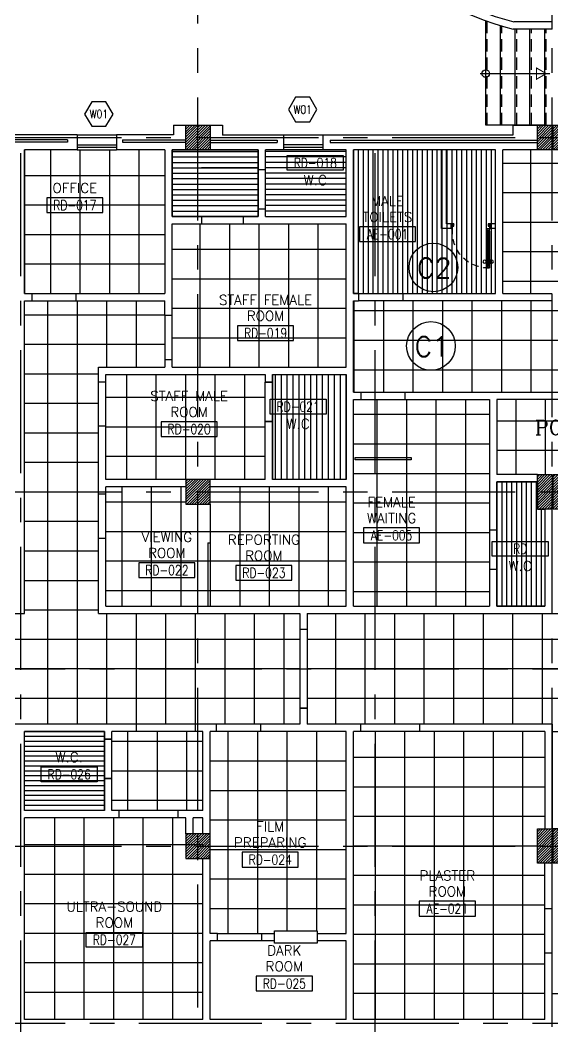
# Model space of a CAD drawing. Extents: x 417820 to 418166, y 43448 to 43632.
# Drawn here: x 417853.04 to 417863.87, y 43507.62 to 43528.08 of the extents above; entities that cross this region are included whole.
import ezdxf
from ezdxf.enums import TextEntityAlignment as Align

# ---------------------------------------------------------------- set-up
doc = ezdxf.new("R2010")
doc.units = 0
doc.header["$MEASUREMENT"] = 0
doc.header["$PDMODE"] = 3
doc.header["$PDSIZE"] = 0.1
doc.linetypes.add('CENTERX2', pattern=[4, 2.5, -0.5, 0.5, -0.5])
doc.linetypes.add('HIDDEN', pattern=[0.375, 0.25, -0.125])
doc.layers.get('0').update_dxf_attribs({"linetype": 'CONTINUOUS'})
doc.layers.get('DEFPOINTS').update_dxf_attribs({"linetype": 'CONTINUOUS'})
for name, color, linetype in [('AX-DIM', 4, 'CONTINUOUS'), ('AXES', 11, 'CENTERX2'), ('CEILING', 4, 'CONTINUOUS'), ('ceiling-marker', 6, 'CONTINUOUS'), ('COL', 2, 'CONTINUOUS'), ('CURB', 11, 'CONTINUOUS'), ('DOOR', 11, 'CONTINUOUS'), ('E-PANELBX', 3, 'CONTINUOUS'), ('EJ', 8, 'CONTINUOUS'), ('HAT', 8, 'CONTINUOUS'), ('INSUL', 7, 'CONTINUOUS'), ('PART', 9, 'CONTINUOUS'), ('RM-BOX', 11, 'CONTINUOUS'), ('RM-NAME', 11, 'CONTINUOUS'), ('RM-NO', 11, 'CONTINUOUS'), ('SHAFT', 7, 'CONTINUOUS'), ('Step', 7, 'CONTINUOUS'), ('STR', 5, 'CONTINUOUS'), ('TXT', 2, 'CONTINUOUS'), ('WALL', 2, 'CONTINUOUS'), ('WIN', 5, 'CONTINUOUS'), ('WIN-BOX', 3, 'CONTINUOUS'), ('WIN-NO', 5, 'CONTINUOUS')]:
    doc.layers.add(name, color=color, linetype=linetype)
doc.styles.add('ROMANC', font='romanc', dxfattribs={"height": 0.1})
doc.styles.add('ROMANS', font='ROMANS.shx', dxfattribs={"width": 0.6})
doc.dimstyles.new('STANDARD in', dxfattribs={"dimtxt": 0.2, "dimasz": 0.1, "dimexe": 0.07, "dimexo": 0.05, "dimgap": 0.1, "dimtad": 1, "dimdec": 0, "dimlfac": 1000, "dimzin": 0, "dimdsep": 46, "dimtxsty": 'ROMANS', "dimblk": 'ARCHTICK', "dimcen": 0.05, "dimdle": 0.05, "dimclrd": 4, "dimclre": 4, "dimclrt": 2, "dimadec": 0, "dimazin": 0, "dimtfac": 1, "dimtdec": 0, "dimtmove": 2, "dimatfit": 3, "dimldrblk": 'ARCHTICK', "dimfxl": 0, "dimtolj": 1, "dimtzin": 0, "dimarcsym": 0})

# ---------------------------------------------------------------- blocks, each defined once
blk = doc.blocks.new('_ARCHTICK')
at = {"color": 0, "linetype": 'ByBlock', "const_width": 0.15}
blk.add_lwpolyline([(-0.5, -0.5), (0.5, 0.5)], dxfattribs=at)
blk = doc.blocks.new('*D179')
at = {"layer": 'AX-DIM', "color": 4, "lineweight": -2}
for p, q in [((417831.207, 43525.809), (417831.207, 43538.007)), ((417906.523, 43536.567), (417906.523, 43538.007)), ((417831.157, 43537.937), (417906.573, 43537.937))]:
    blk.add_line(p, q, dxfattribs=at)
at = {"layer": 'DEFPOINTS', "color": 0}
for p in [(417906.523, 43537.937), (417906.523, 43536.517), (417831.207, 43525.759)]:
    blk.add_point(p, dxfattribs=at)
at = {"layer": 'AX-DIM', "color": 4, "lineweight": -2, "xscale": 0.1, "yscale": 0.1, "zscale": 0.1, "rotation": 180}
blk.add_blockref('_ARCHTICK', (417831.207, 43537.937), dxfattribs=at)
at = {"layer": 'AX-DIM', "color": 4, "lineweight": -2, "xscale": 0.1, "yscale": 0.1, "zscale": 0.1}
blk.add_blockref('_ARCHTICK', (417906.523, 43537.937), dxfattribs=at)
at = {"layer": 'AX-DIM', "color": 2, "insert": (417868.865, 43538.137), "char_height": 0.2, "attachment_point": 5, "style": 'ROMANS'}
blk.add_mtext('\\A1;75316', dxfattribs=at)
blk = doc.blocks.new('RM1')
at = {"layer": 'RM-BOX'}
blk.add_lwpolyline([(570, -200), (-570, -200), (-570, -500), (570, -500)], close=True, dxfattribs=at)
at = {"layer": 'RM-NAME', "style": 'ROMANS'}
for tag, p in [('ROOMNAME1', (0, 324)), ('ROOMNAME2', (0, 0))]:
    blk.add_attdef(tag, text='', height=200, dxfattribs=at).set_placement(p, align=Align.MIDDLE)
at = {"layer": 'RM-NO', "style": 'ROMANS', "width": 0.8}
blk.add_attdef('ROOMNO', text='', height=200, dxfattribs=at).set_placement((0, -350), align=Align.MIDDLE)
blk = doc.blocks.new('WW1')
at = {"layer": 'WIN-BOX'}
blk.add_lwpolyline([(144, -250), (289, 0), (144, 250), (-144, 250), (-289, 0), (-144, -250)], close=True, dxfattribs=at)
at = {"layer": 'WIN-NO', "style": 'ROMANS', "width": 0.8}
blk.add_attdef('W00', text='', height=170, dxfattribs=at).set_placement((0, 0), align=Align.MIDDLE)
blk = doc.blocks.new('*X100')
at = {"color": 0}
for p, q in [((49339, 55120), (49820, 55601)), ((49339, 55173), (49767, 55601)), ((49339, 55226), (49714, 55601)), ((49339, 55279), (49661, 55601)), ((49339, 55332), (49608, 55601)), ((49339, 55385), (49555, 55601)), ((49339, 55438), (49502, 55601)), ((49339, 55491), (49449, 55601)), ((49339, 55544), (49396, 55601)), ((49339, 55597), (49343, 55601)), ((49373, 55101), (49839, 55567)), ((49426, 55101), (49839, 55514)), ((49480, 55101), (49839, 55461)), ((49533, 55101), (49839, 55408)), ((49586, 55101), (49839, 55355)), ((49639, 55101), (49839, 55302)), ((49692, 55101), (49839, 55249)), ((49745, 55101), (49839, 55196)), ((49798, 55101), (49839, 55143))]:
    blk.add_line(p, q, dxfattribs=at)
blk = doc.blocks.new('*X93')
at = {"color": 0}
for p, q in [((49339, 62332), (49808, 62801)), ((49339, 62385), (49755, 62801)), ((49339, 62438), (49702, 62801)), ((49339, 62491), (49649, 62801)), ((49339, 62544), (49596, 62801)), ((49339, 62597), (49543, 62801)), ((49339, 62651), (49490, 62801)), ((49339, 62704), (49437, 62801)), ((49339, 62757), (49384, 62801)), ((49361, 62301), (49839, 62779)), ((49414, 62301), (49839, 62726)), ((49467, 62301), (49839, 62673)), ((49520, 62301), (49839, 62620)), ((49573, 62301), (49839, 62567)), ((49626, 62301), (49839, 62514)), ((49679, 62301), (49839, 62461)), ((49732, 62301), (49839, 62408)), ((49785, 62301), (49839, 62355))]:
    blk.add_line(p, q, dxfattribs=at)
blk = doc.blocks.new('*X92')
at = {"color": 0}
for p, q in [((49339, 69545), (49795, 70001)), ((49339, 69598), (49742, 70001)), ((49339, 69651), (49689, 70001)), ((49339, 69704), (49636, 70001)), ((49339, 69757), (49583, 70001)), ((49339, 69810), (49530, 70001)), ((49339, 69863), (49477, 70001)), ((49339, 69916), (49424, 70001)), ((49339, 69969), (49371, 70001)), ((49348, 69501), (49839, 69992)), ((49401, 69501), (49839, 69939)), ((49455, 69501), (49839, 69886)), ((49508, 69501), (49839, 69833)), ((49561, 69501), (49839, 69780)), ((49614, 69501), (49839, 69727)), ((49667, 69501), (49839, 69674)), ((49720, 69501), (49839, 69621)), ((49773, 69501), (49839, 69568)), ((49826, 69501), (49839, 69514))]:
    blk.add_line(p, q, dxfattribs=at)
blk = doc.blocks.new('COL50')
at = {"layer": 'COL'}
blk.add_lwpolyline([(-250, 250), (-250, -250), (250, -250), (250, 250)], close=True, dxfattribs=at)
blk = doc.blocks.new('C11')
at = {"layer": 'HAT'}
h = blk.add_hatch(dxfattribs=at)
h.set_pattern_fill('ANSI31', color=256, scale=300, style=0)
h.set_pattern_definition([(45, (-383765.23, -62181), (-26.5165043, 26.5165043), [])])
h.paths.add_polyline_path([(-20, 350), (-20, 700), (-320, 700), (-320, 350)])
h.paths.add_polyline_path([(-320, 0), (-20, 0), (-20, 350), (-320, 350)])
h = blk.add_hatch(dxfattribs=at)
h.set_pattern_fill('ANSI31', color=256, scale=300, style=0)
h.set_pattern_definition([(45, (-383445.23, -62181), (-26.5165043, 26.5165043), [])])
h.paths.add_polyline_path([(300, 350), (300, 700), (0, 700), (0, 350)])
h.paths.add_polyline_path([(0, 0), (300, 0), (300, 350), (0, 350)])
at = {"layer": 'COL'}
for points in [[(-20, 700), (-20, 0), (-320, 0), (-320, 700)], [(300, 700), (300, 0), (0, 0), (0, 700)]]:
    blk.add_lwpolyline(points, close=True, dxfattribs=at)
blk = doc.blocks.new('C-300')
at = {"layer": 'HAT', "linetype": 'ByBlock', "ltscale": 0.3}
h = blk.add_hatch(dxfattribs=at)
h.set_pattern_fill('ANSI31', color=8, scale=300, style=0)
h.set_pattern_definition([(45, (-258496.182, -82361.005), (-26.5165043, 26.5165043), [])])
h.paths.add_polyline_path([(300, 500), (0, 500), (0, 250), (300, 250)])
h.paths.add_polyline_path([(300, 250), (0, 250), (0, 0), (300, 0)])
at = {"layer": 'COL'}
blk.add_lwpolyline([(0, 500), (300, 500), (300, 0), (0, 0)], close=True, dxfattribs=at)
blk = doc.blocks.new('C-300A')
at = {"layer": 'SHAFT', "color": 6, "linetype": 'ByBlock', "ltscale": 0.3}
for p in [(-300, 0), (20, 0)]:
    blk.add_blockref('C-300', p, dxfattribs=at)

msp = doc.modelspace()

# ---------------------------------------------------------------- linework, layer by layer
at = {"layer": 'AXES'}
for p, q in [((417856.6566, 43460.01), (417856.6566, 43538.4875)), ((417863.8566, 43460.01), (417863.8566, 43538.1468)), ((417820.6052, 43525.6943), (417889.6966, 43525.6943)), ((417853.0566, 43466.8743), (417853.0566, 43525.6943)), ((417860.2566, 43466.8743), (417860.2566, 43525.6943)), ((417820.6052, 43518.4943), (417889.6966, 43518.4943)), ((417831.4566, 43514.8943), (417889.6966, 43514.8943)), ((417820.6052, 43511.2943), (417889.6966, 43511.2943)), ((417831.4566, 43507.6943), (417889.6966, 43507.6943))]:
    msp.add_line(p, q, dxfattribs=at)
at = {"layer": 'CEILING'}
for p, q in [((417853.6566, 43525.4483), (417853.6566, 43522.5253)), ((417854.2566, 43525.4483), (417854.2566, 43522.5253)), ((417854.8566, 43525.4483), (417854.8566, 43522.5253)), ((417855.4566, 43525.4483), (417855.4566, 43522.5253)), ((417856.1316, 43525.4103), (417857.8816, 43525.4103)), ((417856.1316, 43525.3003), (417857.8816, 43525.3003)), ((417859.6716, 43525.4103), (417858.0316, 43525.4103)), ((417859.6716, 43525.3003), (417858.0316, 43525.3003)), ((417859.9216, 43522.5244), (417859.9216, 43525.4443)), ((417860.0216, 43522.5244), (417860.0216, 43525.4443)), ((417860.1216, 43522.5244), (417860.1216, 43525.4443)), ((417860.2216, 43522.5244), (417860.2216, 43525.4443)), ((417860.3216, 43522.5244), (417860.3216, 43525.4443)), ((417860.4216, 43522.5244), (417860.4216, 43525.4443)), ((417860.5216, 43522.5244), (417860.5216, 43525.4443)), ((417860.6216, 43522.5244), (417860.6216, 43525.4443)), ((417860.7216, 43522.5244), (417860.7216, 43525.4443)), ((417860.8216, 43522.5244), (417860.8216, 43525.4443)), ((417860.9216, 43522.5244), (417860.9216, 43525.4443)), ((417861.0216, 43522.5244), (417861.0216, 43525.4443)), ((417861.1216, 43522.5244), (417861.1216, 43525.4443)), ((417861.2216, 43522.5244), (417861.2216, 43525.4443)), ((417861.3216, 43522.5244), (417861.3216, 43525.4443)), ((417861.4216, 43522.5244), (417861.4216, 43525.4443)), ((417861.5216, 43522.5244), (417861.5216, 43525.4443)), ((417861.6216, 43522.5244), (417861.6216, 43525.4443)), ((417861.7216, 43522.5244), (417861.7216, 43525.4443)), ((417861.8216, 43522.5244), (417861.8216, 43525.4443)), ((417861.9216, 43522.5244), (417861.9216, 43525.4443)), ((417862.0216, 43522.5244), (417862.0216, 43525.4443)), ((417862.1216, 43522.5244), (417862.1216, 43525.4443)), ((417862.2216, 43522.5244), (417862.2216, 43525.4443)), ((417862.3216, 43522.5244), (417862.3216, 43525.4443)), ((417862.4216, 43522.5244), (417862.4216, 43525.4443)), ((417862.5216, 43522.5244), (417862.5216, 43525.4443)), ((417862.6216, 43522.5244), (417862.6216, 43525.4443)), ((417863.4266, 43522.5244), (417863.4266, 43525.4443)), ((417856.1316, 43525.1903), (417857.8816, 43525.1903)), ((417859.6716, 43525.1903), (417858.0316, 43525.1903)), ((417866.5016, 43525.1693), (417862.8566, 43525.1693)), ((417853.1316, 43524.9253), (417855.9816, 43524.9253)), ((417856.1316, 43525.0803), (417857.8816, 43525.0803)), ((417856.1316, 43524.9703), (417857.8816, 43524.9703)), ((417859.6716, 43525.0803), (417858.0316, 43525.0803)), ((417859.6716, 43524.9703), (417858.0316, 43524.9703)), ((417856.1316, 43524.8603), (417857.8816, 43524.8603)), ((417856.1316, 43524.7503), (417857.8816, 43524.7503)), ((417859.6716, 43524.8603), (417858.0316, 43524.8603)), ((417859.6716, 43524.7503), (417858.0316, 43524.7503)), ((417856.1316, 43524.6403), (417857.8816, 43524.6403)), ((417856.1316, 43524.5303), (417857.8816, 43524.5303)), ((417859.6716, 43524.6403), (417858.0316, 43524.6403)), ((417859.6716, 43524.5303), (417858.0316, 43524.5303)), ((417866.5016, 43524.5693), (417862.8566, 43524.5693)), ((417853.1316, 43524.3253), (417855.9816, 43524.3253)), ((417856.1316, 43524.4203), (417857.8816, 43524.4203)), ((417856.1316, 43524.3103), (417857.8816, 43524.3103)), ((417859.6716, 43524.4203), (417858.0316, 43524.4203)), ((417859.6716, 43524.3103), (417858.0316, 43524.3103)), ((417856.1316, 43524.2003), (417857.8816, 43524.2003)), ((417856.7316, 43524.0903), (417857.5816, 43524.0903)), ((417859.6716, 43524.2003), (417858.0316, 43524.2003)), ((417856.7016, 43521.0253), (417856.7016, 43523.9403)), ((417856.7316, 43523.9403), (417857.5816, 43523.9403)), ((417857.3016, 43521.0253), (417857.3016, 43523.9403)), ((417857.9016, 43521.0253), (417857.9016, 43523.9403)), ((417858.5016, 43521.0253), (417858.5016, 43523.9403)), ((417859.1016, 43521.0253), (417859.1016, 43523.9403)), ((417866.5016, 43523.9693), (417862.8566, 43523.9693)), ((417853.1316, 43523.7253), (417855.9816, 43523.7253)), ((417856.1316, 43523.4253), (417859.6716, 43523.4253)), ((417866.5016, 43523.3693), (417862.8566, 43523.3693)), ((417853.1316, 43523.1253), (417855.9816, 43523.1253)), ((417856.1316, 43522.8253), (417859.6716, 43522.8253)), ((417873.4966, 43522.7693), (417862.8566, 43522.7693)), ((417853.6066, 43513.7693), (417853.6066, 43522.3753)), ((417854.2066, 43513.7693), (417854.2066, 43522.3753)), ((417854.8066, 43521.0253), (417854.8066, 43522.3753)), ((417855.4066, 43521.0253), (417855.4066, 43522.3753)), ((417859.8266, 43522.3743), (417859.8266, 43520.5193)), ((417860.4266, 43522.3743), (417860.4266, 43520.5193)), ((417861.0266, 43522.3743), (417861.0266, 43520.5193)), ((417861.6266, 43522.3743), (417861.6266, 43520.5193)), ((417862.2266, 43522.3743), (417862.2266, 43520.5193)), ((417862.8266, 43522.3744), (417862.8266, 43520.5193)), ((417863.4266, 43522.3744), (417863.4266, 43520.5193)), ((417853.1316, 43522.0943), (417855.9816, 43522.0943)), ((417856.1316, 43522.2253), (417859.6716, 43522.2253)), ((417873.4966, 43522.1693), (417859.8216, 43522.1693)), ((417856.1316, 43521.6253), (417859.6716, 43521.6253)), ((417853.1316, 43521.4943), (417855.9816, 43521.4943)), ((417874.694, 43521.5693), (417859.8216, 43521.5693)), ((417853.1316, 43520.8943), (417854.6316, 43520.8943)), ((417855.2016, 43520.8753), (417855.2016, 43518.7443)), ((417855.8016, 43520.8753), (417855.8016, 43518.7443)), ((417856.4016, 43520.8753), (417856.4016, 43518.7443)), ((417857.0016, 43520.8753), (417857.0016, 43518.7443)), ((417857.6016, 43520.8753), (417857.6016, 43518.7443)), ((417858.2316, 43518.7443), (417858.2316, 43520.8753)), ((417858.3516, 43518.7443), (417858.3516, 43520.8753)), ((417858.4716, 43518.7443), (417858.4716, 43520.8753)), ((417858.5916, 43518.7443), (417858.5916, 43520.8753)), ((417858.7116, 43518.7443), (417858.7116, 43520.8753)), ((417858.8316, 43518.7443), (417858.8316, 43520.8753)), ((417858.9516, 43518.7443), (417858.9516, 43520.8753)), ((417859.0716, 43518.7443), (417859.0716, 43520.8753)), ((417859.1916, 43518.7443), (417859.1916, 43520.8753)), ((417859.3116, 43518.7443), (417859.3116, 43520.8753)), ((417859.4316, 43518.7443), (417859.4316, 43520.8753)), ((417859.5516, 43518.7443), (417859.5516, 43520.8753)), ((417874.6955, 43520.9693), (417859.8216, 43520.9693)), ((417858.0216, 43520.4098), (417854.7816, 43520.4098)), ((417853.1316, 43520.2943), (417854.6316, 43520.2943)), ((417860.3016, 43516.1693), (417860.3016, 43520.3693)), ((417860.9016, 43516.1693), (417860.9016, 43520.3693)), ((417861.5016, 43516.1693), (417861.5016, 43520.3693)), ((417862.1016, 43516.1693), (417862.1016, 43520.3693)), ((417863.1166, 43520.3693), (417863.1166, 43518.8443)), ((417863.7166, 43520.3693), (417863.7166, 43518.8443)), ((417859.8216, 43520.0693), (417862.5816, 43520.0693)), ((417858.0216, 43519.8098), (417854.7816, 43519.8098)), ((417866.5016, 43519.9318), (417862.7316, 43519.9318)), ((417853.1316, 43519.6943), (417854.6316, 43519.6943)), ((417859.8216, 43519.4693), (417862.5816, 43519.4693)), ((417858.0216, 43519.2098), (417854.7816, 43519.2098)), ((417866.5016, 43519.3318), (417862.7316, 43519.3318)), ((417853.1316, 43519.0943), (417854.6316, 43519.0943)), ((417859.8216, 43518.8693), (417862.5816, 43518.8693)), ((417855.1066, 43518.5943), (417855.1066, 43516.1693)), ((417855.7066, 43518.5943), (417855.7066, 43516.1693)), ((417856.3066, 43518.5943), (417856.3066, 43516.1693)), ((417857.5066, 43518.5943), (417857.5066, 43516.1693)), ((417858.1066, 43518.5943), (417858.1066, 43516.1693)), ((417858.7066, 43518.5943), (417858.7066, 43516.1693)), ((417859.3066, 43518.5943), (417859.3066, 43516.1693)), ((417862.8316, 43518.6943), (417862.8316, 43516.1693)), ((417862.9316, 43518.6943), (417862.9316, 43516.1693)), ((417863.0316, 43518.6943), (417863.0316, 43516.1693)), ((417863.1316, 43518.6943), (417863.1316, 43516.1693)), ((417863.2316, 43518.6943), (417863.2316, 43516.1693)), ((417863.3316, 43518.6943), (417863.3316, 43516.1693)), ((417863.4316, 43518.6943), (417863.4316, 43516.1693)), ((417863.5316, 43518.6943), (417863.5316, 43516.1693)), ((417853.1316, 43518.4943), (417854.6316, 43518.4943)), ((417856.4066, 43518.2818), (417854.7816, 43518.2818)), ((417859.6716, 43518.2818), (417856.9066, 43518.2818)), ((417856.9066, 43518.2443), (417856.9066, 43516.1693)), ((417859.8216, 43518.2693), (417862.5816, 43518.2693)), ((417863.6316, 43518.1443), (417863.6316, 43516.1693)), ((417853.1316, 43517.8943), (417854.6316, 43517.8943)), ((417859.6716, 43517.6818), (417854.7816, 43517.6818)), ((417859.8216, 43517.6693), (417862.5816, 43517.6693)), ((417853.1316, 43517.2943), (417854.6316, 43517.2943)), ((417859.6716, 43517.0818), (417854.7816, 43517.0818)), ((417859.8216, 43517.0693), (417862.5816, 43517.0693)), ((417853.1316, 43516.6943), (417854.6316, 43516.6943)), ((417859.6716, 43516.4818), (417854.7816, 43516.4818)), ((417859.8216, 43516.4693), (417862.5816, 43516.4693)), ((417853.1316, 43516.0943), (417854.6316, 43516.0943)), ((417854.8066, 43513.7693), (417854.8066, 43516.0193)), ((417855.4066, 43513.7693), (417855.4066, 43516.0193)), ((417856.0066, 43513.7693), (417856.0066, 43516.0193)), ((417856.6066, 43513.7693), (417856.6066, 43516.0193)), ((417857.2066, 43513.7693), (417857.2066, 43516.0193)), ((417857.8066, 43513.7693), (417857.8066, 43516.0193)), ((417858.4066, 43513.7693), (417858.4066, 43516.0193)), ((417859.4516, 43516.0193), (417859.4516, 43513.7693)), ((417860.0516, 43516.0193), (417860.0516, 43513.7693)), ((417860.6516, 43516.0193), (417860.6516, 43513.7693)), ((417861.2516, 43516.0193), (417861.2516, 43513.7693)), ((417861.8516, 43516.0193), (417861.8516, 43513.7693)), ((417862.4516, 43516.0193), (417862.4516, 43513.7693)), ((417863.0516, 43516.0193), (417863.0516, 43513.7693)), ((417863.6516, 43516.0193), (417863.6516, 43513.7693)), ((417858.7285, 43515.4943), (417831.7066, 43515.4943)), ((417880.7966, 43515.4943), (417858.8785, 43515.4943)), ((417858.7285, 43514.8943), (417831.7066, 43514.8943)), ((417880.7966, 43514.8943), (417858.8785, 43514.8943)), ((417858.7285, 43514.2943), (417831.7066, 43514.2943)), ((417880.7966, 43514.2943), (417858.8785, 43514.2943)), ((417854.7566, 43513.5193), (417853.1316, 43513.5193)), ((417855.2316, 43512.0193), (417855.2316, 43513.6193)), ((417855.8316, 43512.0193), (417855.8316, 43513.6193)), ((417856.4316, 43512.0193), (417856.4316, 43513.6193)), ((417857.2716, 43509.5193), (417857.2716, 43513.6193)), ((417857.8716, 43509.5193), (417857.8716, 43513.6193)), ((417858.4716, 43509.5693), (417858.4716, 43513.6193)), ((417859.0716, 43509.5693), (417859.0716, 43513.6193)), ((417860.2641, 43507.7693), (417860.2641, 43513.6193)), ((417860.8641, 43507.7693), (417860.8641, 43513.6193)), ((417861.4641, 43507.7693), (417861.4641, 43513.6193)), ((417862.0641, 43507.7693), (417862.0641, 43513.6193)), ((417862.6641, 43507.7693), (417862.6641, 43513.6193)), ((417863.2641, 43507.7693), (417863.2641, 43513.6193)), ((417863.8666, 43511.0943), (417863.8666, 43513.6193)), ((417854.7566, 43513.4193), (417853.1316, 43513.4193)), ((417854.7566, 43513.3193), (417853.1316, 43513.3193)), ((417856.7566, 43513.4193), (417854.9066, 43513.4193)), ((417854.7566, 43513.2193), (417853.1316, 43513.2193)), ((417854.7566, 43513.1193), (417853.1316, 43513.1193)), ((417854.7566, 43513.0193), (417853.1316, 43513.0193)), ((417859.6716, 43513.0193), (417856.9066, 43513.0193)), ((417863.7066, 43513.0943), (417859.8216, 43513.0943)), ((417854.7566, 43512.9193), (417853.1316, 43512.9193)), ((417854.7566, 43512.8193), (417853.1316, 43512.8193)), ((417856.7566, 43512.8193), (417854.9066, 43512.8193)), ((417854.7566, 43512.7193), (417853.1316, 43512.7193)), ((417854.7566, 43512.6193), (417853.1316, 43512.6193)), ((417854.7566, 43512.5193), (417853.1316, 43512.5193)), ((417854.7566, 43512.4193), (417853.1316, 43512.4193)), ((417859.6716, 43512.4193), (417856.9066, 43512.4193)), ((417863.7066, 43512.4943), (417859.8216, 43512.4943)), ((417854.7566, 43512.3193), (417853.1316, 43512.3193)), ((417854.7566, 43512.2193), (417853.1316, 43512.2193)), ((417856.7566, 43512.2193), (417854.9066, 43512.2193)), ((417854.7566, 43512.1193), (417853.1316, 43512.1193)), ((417853.7441, 43507.7693), (417853.7441, 43511.8693)), ((417854.3441, 43507.7693), (417854.3441, 43511.8693)), ((417854.9441, 43507.7693), (417854.9441, 43511.8693)), ((417855.5441, 43507.7693), (417855.5441, 43511.8693)), ((417856.1441, 43507.7693), (417856.1441, 43511.8693)), ((417859.6716, 43511.8193), (417856.9066, 43511.8193)), ((417863.7066, 43511.8943), (417859.8216, 43511.8943)), ((417856.7566, 43511.3193), (417853.1316, 43511.3193)), ((417859.6716, 43511.2193), (417856.9066, 43511.2193)), ((417863.7066, 43511.2943), (417859.8216, 43511.2943)), ((417856.7566, 43510.7193), (417853.1316, 43510.7193)), ((417859.6716, 43510.6193), (417856.9066, 43510.6193)), ((417863.7066, 43510.6943), (417859.8216, 43510.6943)), ((417856.7566, 43510.1193), (417853.1316, 43510.1193)), ((417859.6716, 43510.0193), (417856.9066, 43510.0193)), ((417863.7066, 43510.0943), (417859.8216, 43510.0943)), ((417856.7566, 43509.5193), (417853.1316, 43509.5193)), ((417863.7066, 43509.4943), (417859.8216, 43509.4943)), ((417856.7566, 43508.9193), (417853.1316, 43508.9193)), ((417863.7066, 43508.8943), (417859.8216, 43508.8943)), ((417856.7566, 43508.3193), (417853.1316, 43508.3193)), ((417863.7066, 43508.2943), (417859.8216, 43508.2943)), ((417863.8566, 43508.2943), (417873.1016, 43508.2943)), ((417863.8566, 43507.6943), (417873.1266, 43507.6943))]:
    msp.add_line(p, q, dxfattribs=at)
for points in [[(417856.1316, 43525.4443), (417857.8816, 43525.4443), (417857.8816, 43524.0903), (417856.1316, 43524.0903)], [(417859.8216, 43522.5244), (417862.7066, 43522.5244), (417862.7066, 43525.4443), (417859.8216, 43525.4443)], [(417858.1716, 43520.8753), (417859.6716, 43520.8753), (417859.6716, 43518.7443), (417858.1716, 43518.7443)], [(417862.7316, 43518.6943), (417863.5566, 43518.6943), (417863.5566, 43518.1443), (417863.7066, 43518.1443), (417863.7066, 43516.1693), (417862.7316, 43516.1693)], [(417853.1316, 43513.6193), (417854.7566, 43513.6193), (417854.7566, 43512.0193), (417853.1316, 43512.0193)], [(417866.1666, 43513.6193), (417866.1666, 43511.0943), (417864.1766, 43511.0943), (417864.1766, 43511.6443), (417863.8566, 43511.6443), (417863.8566, 43513.6193)]]:
    msp.add_lwpolyline(points, close=True, dxfattribs=at)
at = {"layer": 'ceiling-marker', "color": 2}
for centre in [(417861.4421, 43523.0541), (417861.3937, 43521.4586)]:
    msp.add_circle(centre, 0.4949, dxfattribs=at)
at = {"layer": 'COL'}
msp.add_lwpolyline([(417856.4066, 43525.4443), (417856.4066, 43525.9443), (417856.9066, 43525.9443), (417856.9066, 43525.4443)], close=True, dxfattribs=at)
at = {"layer": 'CURB'}
for radius, end in [(6, 255.16489), (6.15, 255.3479)]:
    msp.add_arc((417864.6174, 43533.8443), radius, 225, end, dxfattribs=at)
at = {"layer": 'DOOR', "color": 9, "linetype": 'ByBlock'}
for p, q in [((417861.8566, 43523.9443), (417861.8066, 43523.8806)), ((417861.8566, 43523.9443), (417861.8066, 43523.9042)), ((417862.5566, 43523.9443), (417862.6066, 43523.9042)), ((417862.5566, 43523.9443), (417862.6066, 43523.8806)), ((417862.5566, 43523.9443), (417862.57, 43523.8943))]:
    msp.add_line(p, q, dxfattribs=at)
at = {"layer": 'DOOR', "color": 0, "linetype": 'ByBlock'}
for p, q in [((417861.8566, 43523.9443), (417861.8066, 43523.9443)), ((417862.5316, 43523.8443), (417862.5816, 43523.8443)), ((417862.5316, 43523.8443), (417862.5316, 43523.7943)), ((417862.5316, 43523.7943), (417862.5486, 43523.7943)), ((417862.5486, 43523.8143), (417862.5646, 43523.8143)), ((417862.5486, 43523.7943), (417862.5486, 43523.8143)), ((417862.5646, 43523.8143), (417862.5646, 43523.7943)), ((417862.5646, 43523.7943), (417862.5816, 43523.7943)), ((417862.5816, 43523.7943), (417862.5816, 43523.8443)), ((417862.5154, 43523.1393), (417862.5154, 43523.2041)), ((417862.5244, 43523.2041), (417862.5154, 43523.2041)), ((417862.5244, 43523.1393), (417862.5154, 43523.1393)), ((417862.5244, 43523.2167), (417862.5244, 43523.1267)), ((417862.5316, 43523.2167), (417862.5244, 43523.2167)), ((417862.5244, 43523.1393), (417862.5244, 43523.2041)), ((417862.5316, 43523.1267), (417862.5244, 43523.1267)), ((417862.5316, 43523.0943), (417862.5316, 43523.0443)), ((417862.5486, 43523.0943), (417862.5316, 43523.0943)), ((417862.5486, 43523.0943), (417862.5486, 43523.0743)), ((417862.5646, 43523.0743), (417862.5486, 43523.0743)), ((417862.5646, 43523.0943), (417862.5646, 43523.0743)), ((417862.5816, 43523.0943), (417862.5646, 43523.0943)), ((417862.5816, 43523.2167), (417862.5888, 43523.2167)), ((417862.5816, 43523.1267), (417862.5888, 43523.1267)), ((417862.5816, 43523.0943), (417862.5816, 43523.0443)), ((417862.5888, 43523.2167), (417862.5888, 43523.1267)), ((417862.5888, 43523.1393), (417862.5888, 43523.2041)), ((417862.5888, 43523.2041), (417862.5978, 43523.2041)), ((417862.5888, 43523.1393), (417862.5978, 43523.1393)), ((417862.5978, 43523.1393), (417862.5978, 43523.2041)), ((417862.5316, 43523.0443), (417862.5816, 43523.0443)), ((417862.5816, 43523.0443), (417862.5316, 43523.0443))]:
    msp.add_line(p, q, dxfattribs=at)
at = {"layer": 'DOOR', "linetype": 'ByBlock'}
for p, q in [((417862.5316, 43523.0943), (417862.5316, 43523.7943)), ((417862.5486, 43523.7943), (417862.5486, 43523.0943)), ((417862.5646, 43523.7943), (417862.5646, 43523.0943)), ((417862.5816, 43523.7943), (417862.5816, 43523.0943))]:
    msp.add_line(p, q, dxfattribs=at)
at = {"layer": 'DOOR', "color": 0, "linetype": 'ByBlock'}
msp.add_lwpolyline([(417861.8066, 43523.8443), (417861.8066, 43523.9443), (417861.8066, 43523.8443), (417861.8316, 43523.8443), (417861.8316, 43523.8943), (417861.8566, 43523.8943), (417861.8566, 43523.9443), (417861.8433, 43523.8943)], dxfattribs=at)
msp.add_lwpolyline([(417862.6066, 43523.8443), (417862.6066, 43523.9443), (417862.5566, 43523.9443), (417862.5566, 43523.8943), (417862.5816, 43523.8943), (417862.5816, 43523.8443)], close=True, dxfattribs=at)
at = {"layer": 'DOOR', "color": 9, "linetype": 'ByBlock', "extrusion": (0, 0, -1)}
for centre, major_axis, ratio, start_param, end_param in [((417861.8566, 43523.9443), (0.0385, -0.0385), 1, 1.1904434, 1.9511492), ((417861.7953, 43523.9637), (-0.0694, -0.0426), 0.9135416, 4.3439188, 5.0808592), ((417861.8566, 43523.9943), (0.0668, -0.0668), 1, 0.7853982, 1.3435861), ((417861.8566, 43523.9943), (0.095, -0.095), 1, 0.972497, 1.1665807), ((417861.8566, 43523.9443), (-0.0243, -0.0243), 1, -0.7853982, 0.7853982), ((417861.8566, 43523.9443), (0.0102, -0.0102), 1, 0.7853982, 2.3561945), ((417862.5566, 43523.9443), (0.0102, -0.0102), 1, 5.4977871, 7.0685835), ((417862.5566, 43523.9443), (0.0243, -0.0243), 1, 5.4977871, 7.0685835), ((417862.6179, 43523.9637), (0.0694, -0.0426), 0.9135416, 1.2023261, 1.9392665), ((417862.5566, 43523.9943), (-0.0668, -0.0668), 1, -1.3435861, -0.7853982), ((417862.5566, 43523.9443), (0.0385, -0.0385), 1, 5.9028324, 6.6635382), ((417862.5566, 43523.9943), (0.0809, -0.0809), 1, 0.3330759, 0.5650927), ((417862.5566, 43523.9943), (0.095, -0.095), 1, 0.4042156, 0.5982993), ((417861.8566, 43523.9943), (-0.1092, -0.1092), 1, -0.5460397, -0.4556232), ((417862.5566, 43523.9943), (-0.1092, -0.1092), 1, -1.1151731, -1.0247566)]:
    msp.add_ellipse(centre, major_axis=major_axis, ratio=ratio, start_param=start_param, end_param=end_param, dxfattribs=at)
at = {"layer": 'DOOR', "linetype": 'HIDDEN', "ltscale": 0.5, "extrusion": (0, 0, -1)}
msp.add_ellipse((417862.5566, 43523.7724), major_axis=(0.5152, -0.5152), ratio=1, start_param=0.7510769, end_param=2.4550095, dxfattribs=at)
at = {"layer": 'DOOR', "color": 0, "linetype": 'ByBlock', "extrusion": (0, 0, -1)}
for centre in [(417862.4831, 43523.1717), (417862.6301, 43523.1717)]:
    msp.add_ellipse(centre, major_axis=(0.0229, -0.0229), ratio=1, start_param=2.3561945, end_param=8.6393798, dxfattribs=at)
at = {"layer": 'E-PANELBX'}
for p, q in [((417856.7316, 43525.4443), (417857.8816, 43525.4443)), ((417857.8816, 43525.4443), (417857.8816, 43525.0765)), ((417857.8816, 43525.0765), (417856.7316, 43525.0765))]:
    msp.add_line(p, q, dxfattribs=at)
at = {"layer": 'INSUL'}
for p, q in [((417854.0065, 43525.6483), (417849.7066, 43525.6483)), ((417854.0065, 43525.5983), (417849.7066, 43525.5983)), ((417854.0065, 43525.6483), (417854.0065, 43525.5983)), ((417855.1205, 43525.6483), (417855.1205, 43525.5983)), ((417855.1205, 43525.6483), (417856.4066, 43525.6483)), ((417855.1205, 43525.5983), (417856.4066, 43525.5983)), ((417856.9066, 43525.6443), (417858.2662, 43525.6443)), ((417856.9066, 43525.5943), (417858.2662, 43525.5943)), ((417858.2662, 43525.6443), (417858.2662, 43525.5943)), ((417859.3429, 43525.6443), (417863.5566, 43525.6443)), ((417859.3429, 43525.6443), (417859.3429, 43525.5943)), ((417859.3429, 43525.5943), (417863.5566, 43525.5943))]:
    msp.add_line(p, q, dxfattribs=at)
at = {"layer": 'PART'}
for p, q in [((417859.8542, 43519.1443), (417859.8542, 43519.1943)), ((417856.8566, 43517.4561), (417856.8566, 43516.1693)), ((417856.8566, 43517.4561), (417856.9066, 43517.4561)), ((417856.9066, 43517.4561), (417856.9066, 43516.1693))]:
    msp.add_line(p, q, dxfattribs=at)
msp.add_lwpolyline([(417860.9918, 43519.1443), (417859.8542, 43519.1443), (417859.8542, 43519.1943), (417860.9918, 43519.1943)], close=True, dxfattribs=at)
at = {"layer": 'Step'}
for p, q in [((417862.5066, 43525.9443), (417862.5066, 43528.0679)), ((417862.8066, 43525.9443), (417862.8066, 43527.967)), ((417863.8566, 43528.0443), (417863.0812, 43528.0443)), ((417863.8566, 43527.8943), (417863.8566, 43528.0443)), ((417863.8566, 43527.8943), (417863.0618, 43527.8943)), ((417863.1066, 43525.9443), (417863.1066, 43527.8943)), ((417863.4066, 43525.9443), (417863.4066, 43527.8943)), ((417863.7066, 43525.9443), (417863.7066, 43527.8943)), ((417863.7066, 43525.9443), (417862.5066, 43525.9443))]:
    msp.add_line(p, q, dxfattribs=at)
at = {"layer": 'Step', "linetype": 'HIDDEN'}
for p, q in [((417862.5366, 43525.9443), (417862.5366, 43528.057)), ((417862.8366, 43525.9443), (417862.8366, 43527.9578)), ((417863.1366, 43525.9443), (417863.1366, 43527.8943)), ((417863.4366, 43525.9443), (417863.4366, 43527.8943)), ((417863.7366, 43525.9443), (417863.7366, 43527.8943))]:
    msp.add_line(p, q, dxfattribs=at)
at = {"layer": 'STR'}
msp.add_line((417862.3902, 43526.9943), (417863.8066, 43526.9943), dxfattribs=at)
at = {"layer": 'STR', "const_width": 0.0215}
msp.add_lwpolyline([(417863.5368, 43527.1098), (417863.5368, 43526.8789), (417863.7368, 43526.9943)], close=True, dxfattribs=at)
msp.add_lwpolyline([(417863.5368, 43527.1098), (417863.5368, 43526.8789), (417863.7368, 43526.9943)], close=True, dxfattribs=at)
msp.add_lwpolyline([(417863.5368, 43527.1098), (417863.5368, 43526.8789), (417863.7368, 43526.9943)], close=True, dxfattribs=at)
msp.add_lwpolyline([(417863.5368, 43527.1098), (417863.5368, 43526.8789), (417863.7368, 43526.9943)], close=True, dxfattribs=at)
at = {"layer": 'STR'}
msp.add_circle((417862.5066, 43526.9943), 0.075, dxfattribs=at)
msp.add_circle((417862.5066, 43526.9943), 0.075, dxfattribs=at)
at = {"layer": 'WALL'}
for p, q in [((417856.1566, 43525.9443), (417856.1566, 43525.7483)), ((417856.1566, 43525.9443), (417857.1566, 43525.9443)), ((417857.1566, 43525.9443), (417857.1566, 43525.7443)), ((417863.0566, 43525.9443), (417863.0566, 43525.7443)), ((417863.0566, 43525.9443), (417863.8766, 43525.9443)), ((417854.1984, 43525.7483), (417849.9566, 43525.7483)), ((417854.1984, 43525.7483), (417854.1984, 43525.4483)), ((417856.1566, 43525.7483), (417854.9984, 43525.7483)), ((417854.9984, 43525.7483), (417854.9984, 43525.4483)), ((417858.3983, 43525.7443), (417857.1566, 43525.7443)), ((417858.3983, 43525.7443), (417858.3983, 43525.4443)), ((417863.0566, 43525.7443), (417859.1983, 43525.7443)), ((417859.1983, 43525.7443), (417859.1983, 43525.4443)), ((417854.1984, 43525.4483), (417853.1316, 43525.4483)), ((417853.1316, 43522.5253), (417853.1316, 43525.4483)), ((417853.1316, 43522.5253), (417853.1316, 43525.4443)), ((417853.1316, 43525.4443), (417853.1316, 43522.5253)), ((417855.9816, 43525.4483), (417854.9984, 43525.4483)), ((417855.9816, 43525.4483), (417855.9816, 43522.5253)), ((417856.1316, 43525.4443), (417856.1316, 43524.0903)), ((417857.8816, 43525.4443), (417856.1316, 43525.4443)), ((417857.8816, 43525.0443), (417857.8816, 43525.4443)), ((417858.3983, 43525.4443), (417858.0316, 43525.4443)), ((417858.0316, 43525.0443), (417858.0316, 43525.4443)), ((417859.6716, 43525.4443), (417859.1983, 43525.4443)), ((417859.6716, 43524.0903), (417859.6716, 43525.4443)), ((417859.8216, 43522.5244), (417859.8216, 43525.4443)), ((417862.7066, 43525.4443), (417859.8216, 43525.4443)), ((417861.6066, 43523.8443), (417861.6066, 43525.4443)), ((417861.7066, 43523.9443), (417861.7066, 43525.4443)), ((417862.7066, 43522.5244), (417862.7066, 43525.4443)), ((417863.5566, 43525.4443), (417862.8566, 43525.4443)), ((417862.8566, 43522.5244), (417862.8566, 43525.4443)), ((417857.8816, 43524.0903), (417857.8816, 43525.0443)), ((417857.8816, 43525.0443), (417858.0316, 43525.0443)), ((417858.0316, 43524.0903), (417858.0316, 43525.0443)), ((417856.1316, 43524.0903), (417856.7316, 43524.0903)), ((417856.7316, 43524.0903), (417856.7316, 43523.9403)), ((417857.5816, 43523.9403), (417857.5816, 43524.0903)), ((417857.5816, 43524.0903), (417857.8816, 43524.0903)), ((417857.8816, 43524.2443), (417858.0316, 43524.2443)), ((417858.0316, 43524.0903), (417859.6716, 43524.0903)), ((417856.1316, 43523.9403), (417856.7316, 43523.9403)), ((417856.1316, 43522.0753), (417856.1316, 43523.9403)), ((417857.5816, 43523.9403), (417859.6716, 43523.9403)), ((417859.6716, 43521.0253), (417859.6716, 43523.9403)), ((417861.8066, 43523.9443), (417861.7066, 43523.9443)), ((417861.8066, 43523.9443), (417861.8066, 43523.8443)), ((417862.7066, 43523.9443), (417862.6066, 43523.9443)), ((417862.6066, 43523.9443), (417862.6066, 43523.8443)), ((417861.8066, 43523.8443), (417861.6066, 43523.8443)), ((417862.7066, 43523.8443), (417862.6066, 43523.8443)), ((417853.1316, 43522.5253), (417853.2816, 43522.5253)), ((417853.2816, 43522.5253), (417853.2816, 43522.3753)), ((417853.2816, 43522.5253), (417855.9816, 43522.5253)), ((417854.1816, 43522.3753), (417854.1816, 43522.5253)), ((417859.9216, 43522.5244), (417859.8216, 43522.5244)), ((417859.9216, 43522.5244), (417862.7066, 43522.5244)), ((417859.9216, 43522.5244), (417859.9216, 43522.3743)), ((417860.8191, 43522.5244), (417860.8191, 43522.3743)), ((417862.8566, 43522.5244), (417863.8566, 43522.5244)), ((417853.1316, 43516.0193), (417853.1316, 43522.3753)), ((417853.1316, 43522.3753), (417853.2816, 43522.3753)), ((417853.2816, 43522.3753), (417855.9816, 43522.3753)), ((417855.9816, 43522.0753), (417855.9816, 43522.3753)), ((417859.8216, 43522.3743), (417859.9216, 43522.3743)), ((417859.8216, 43520.5193), (417859.8216, 43522.3743)), ((417863.8566, 43522.3744), (417859.9216, 43522.3743)), ((417856.1316, 43522.0753), (417855.9816, 43522.0753)), ((417855.9816, 43522.0753), (417855.9816, 43521.0253)), ((417856.1316, 43521.0253), (417856.1316, 43522.0753)), ((417854.6316, 43521.0253), (417855.9816, 43521.0253)), ((417854.6316, 43520.7253), (417854.6316, 43521.0253)), ((417856.1316, 43521.1753), (417855.9816, 43521.1753)), ((417856.1316, 43521.0253), (417859.6716, 43521.0253)), ((417854.7816, 43520.8753), (417858.0216, 43520.8753)), ((417854.7816, 43520.7253), (417854.7816, 43520.8753)), ((417858.0216, 43520.8753), (417858.0216, 43520.7253)), ((417858.1716, 43520.8753), (417859.6716, 43520.8753)), ((417858.1716, 43520.8753), (417858.1716, 43520.7253)), ((417859.6716, 43518.7443), (417859.6716, 43520.8753)), ((417854.6316, 43518.4443), (417854.6316, 43520.7253)), ((417854.7816, 43520.7253), (417854.6316, 43520.7253)), ((417854.7816, 43518.7443), (417854.7816, 43520.7253)), ((417858.0216, 43520.7253), (417858.1716, 43520.7253)), ((417858.1716, 43520.7253), (417858.0216, 43520.7253)), ((417858.0216, 43518.7443), (417858.0216, 43520.7253)), ((417858.1716, 43520.7253), (417858.1716, 43518.7443)), ((417859.8216, 43520.5193), (417859.9216, 43520.5193)), ((417859.8216, 43520.5193), (417859.9716, 43520.5193)), ((417859.9716, 43520.3693), (417859.9716, 43520.5193)), ((417859.9716, 43520.5193), (417865.3516, 43520.5193)), ((417860.8716, 43520.3693), (417860.8716, 43520.5193)), ((417859.8216, 43516.1693), (417859.8216, 43520.3693)), ((417859.8216, 43520.3693), (417859.9716, 43520.3693)), ((417859.9716, 43520.3693), (417862.5816, 43520.3693)), ((417862.5816, 43520.3693), (417862.5816, 43517.7193)), ((417862.7316, 43520.3693), (417862.7316, 43518.8443)), ((417865.3516, 43520.3693), (417862.7316, 43520.3693)), ((417854.7816, 43519.8253), (417854.6316, 43519.8253)), ((417858.0216, 43519.9253), (417858.1716, 43519.9253)), ((417858.1716, 43519.9253), (417858.0216, 43519.9253)), ((417863.5566, 43518.8443), (417862.7316, 43518.8443)), ((417858.0216, 43518.7443), (417854.7816, 43518.7443)), ((417856.4066, 43518.5943), (417854.7816, 43518.5943)), ((417854.7816, 43518.4443), (417854.7816, 43518.5943)), ((417859.6716, 43518.5943), (417856.9066, 43518.5943)), ((417859.6716, 43518.7443), (417858.1716, 43518.7443)), ((417859.6716, 43516.1693), (417859.6716, 43518.5943)), ((417863.5566, 43518.6943), (417862.7316, 43518.6943)), ((417862.7316, 43518.6943), (417862.7316, 43517.7193)), ((417854.6316, 43516.0193), (417854.6316, 43518.4443)), ((417854.7816, 43518.4443), (417854.6316, 43518.4443)), ((417854.7816, 43516.1693), (417854.7816, 43518.4443)), ((417863.7066, 43518.1443), (417863.7066, 43516.1693)), ((417854.7816, 43517.5443), (417854.6316, 43517.5443)), ((417862.5816, 43517.7193), (417862.7316, 43517.7193)), ((417862.5816, 43517.7193), (417862.5816, 43516.1693)), ((417862.7316, 43517.7193), (417862.7316, 43516.1693)), ((417862.5816, 43516.9193), (417862.7316, 43516.9193)), ((417854.7816, 43516.1693), (417859.6716, 43516.1693)), ((417859.8216, 43516.1693), (417862.5816, 43516.1693)), ((417862.7316, 43516.1693), (417863.7066, 43516.1693)), ((417852.0316, 43516.0193), (417853.1316, 43516.0193)), ((417854.6316, 43516.0193), (417858.7285, 43516.0193)), ((417858.7285, 43516.0193), (417858.7285, 43515.6943)), ((417858.8785, 43516.0193), (417858.8785, 43515.6943)), ((417858.8785, 43516.0193), (417865.3516, 43516.0193)), ((417858.8785, 43515.6943), (417858.7285, 43515.6943)), ((417858.7285, 43515.6943), (417858.7285, 43513.7693)), ((417858.8785, 43515.6943), (417858.8785, 43513.7693)), ((417858.7285, 43514.0943), (417858.8785, 43514.0943)), ((417858.8785, 43514.0943), (417858.7285, 43514.0943)), ((417856.6066, 43513.7693), (417850.7066, 43513.7693)), ((417855.4066, 43513.6193), (417855.4066, 43513.7693)), ((417855.4066, 43513.6193), (417855.4066, 43513.7693)), ((417855.4066, 43513.6193), (417855.4066, 43513.7693)), ((417856.6066, 43513.6193), (417856.6066, 43513.7693)), ((417857.0299, 43513.7693), (417856.6066, 43513.7693)), ((417857.0299, 43513.7693), (417857.0299, 43513.6193)), ((417858.7285, 43513.7693), (417857.0299, 43513.7693)), ((417857.9299, 43513.7693), (417857.9299, 43513.6193)), ((417859.9691, 43513.7693), (417858.8785, 43513.7693)), ((417863.8566, 43513.7693), (417859.9691, 43513.7693)), ((417859.9691, 43513.6193), (417859.9691, 43513.7693)), ((417861.1691, 43513.6193), (417861.1691, 43513.7693)), ((417863.8566, 43513.7693), (417863.8566, 43511.5443)), ((417853.1316, 43512.0193), (417853.1316, 43513.6193)), ((417854.7566, 43513.6193), (417853.1316, 43513.6193)), ((417854.7566, 43513.4693), (417854.7566, 43513.6193)), ((417854.7566, 43513.4693), (417854.9066, 43513.4693)), ((417854.7566, 43512.0193), (417854.7566, 43513.4693)), ((417854.9066, 43513.4693), (417854.7566, 43513.4693)), ((417856.6066, 43513.6193), (417854.9066, 43513.6193)), ((417854.9066, 43513.4693), (417854.9066, 43513.6193)), ((417854.9066, 43512.0193), (417854.9066, 43513.4693)), ((417856.7566, 43513.6193), (417856.6066, 43513.6193)), ((417856.7566, 43512.0193), (417856.7566, 43513.6193)), ((417857.0299, 43513.6193), (417856.9066, 43513.6193)), ((417856.9066, 43509.5193), (417856.9066, 43513.6193)), ((417859.6716, 43513.6193), (417857.0299, 43513.6193)), ((417859.6716, 43509.5193), (417859.6716, 43513.6193)), ((417859.8216, 43507.7693), (417859.8216, 43513.6193)), ((417859.9691, 43513.6193), (417859.8216, 43513.6193)), ((417863.7066, 43513.6193), (417859.9691, 43513.6193)), ((417863.7066, 43513.6193), (417863.7066, 43511.6443)), ((417854.7566, 43512.6693), (417854.9066, 43512.6693)), ((417854.9066, 43512.6693), (417854.7566, 43512.6693)), ((417854.7566, 43512.0193), (417853.1316, 43512.0193)), ((417855.0566, 43512.0193), (417854.9066, 43512.0193)), ((417856.7566, 43512.0193), (417855.0566, 43512.0193)), ((417855.0566, 43511.8693), (417855.0566, 43512.0193)), ((417856.2566, 43511.8693), (417856.2566, 43512.0193)), ((417853.1316, 43507.7693), (417853.1316, 43511.8693)), ((417855.0566, 43511.8693), (417853.1316, 43511.8693)), ((417856.4066, 43511.8693), (417855.0566, 43511.8693)), ((417856.4066, 43511.5443), (417856.4066, 43511.8693)), ((417856.7566, 43511.8693), (417856.5566, 43511.8693)), ((417856.5566, 43511.5443), (417856.5566, 43511.8693)), ((417856.7566, 43511.5443), (417856.7566, 43511.8693)), ((417856.7566, 43507.7693), (417856.7566, 43511.0443)), ((417863.8566, 43507.6193), (417863.8566, 43511.0443)), ((417863.7066, 43510.0193), (417863.7066, 43510.9443)), ((417863.7066, 43507.7693), (417863.7066, 43510.0193)), ((417863.8566, 43510.0193), (417863.7066, 43510.0193)), ((417863.8567, 43510.0193), (417863.7066, 43510.0193)), ((417857.0566, 43509.5193), (417856.9066, 43509.5193)), ((417857.0566, 43509.3693), (417856.9066, 43509.3693)), ((417856.9066, 43507.7693), (417856.9066, 43509.3693)), ((417857.0566, 43509.3693), (417857.0566, 43509.5193)), ((417857.0566, 43509.5193), (417858.2131, 43509.5193)), ((417858.2131, 43509.3693), (417857.0566, 43509.3693)), ((417857.9566, 43509.3693), (417857.9566, 43509.5193)), ((417859.0808, 43509.5193), (417859.6716, 43509.5193)), ((417859.6716, 43509.3693), (417859.0808, 43509.3693)), ((417859.6716, 43507.7693), (417859.6716, 43509.3693)), ((417863.8566, 43509.1193), (417863.7066, 43509.1193)), ((417863.8567, 43509.1193), (417863.7066, 43509.1193)), ((417856.7566, 43507.7693), (417853.1316, 43507.7693)), ((417859.6716, 43507.7693), (417856.9066, 43507.7693)), ((417863.7066, 43507.7693), (417859.8216, 43507.7693))]:
    msp.add_line(p, q, dxfattribs=at)
msp.add_lwpolyline([(417858.2131, 43509.5693), (417859.0808, 43509.5693), (417859.0808, 43509.3193), (417858.2131, 43509.3193)], close=True, dxfattribs=at)
at = {"layer": 'WIN'}
for p, q in [((417854.1984, 43525.7483), (417854.9984, 43525.7483)), ((417859.1956, 43525.7443), (417858.3956, 43525.7443)), ((417854.1984, 43525.5483), (417854.9984, 43525.5483)), ((417859.1956, 43525.5443), (417858.3956, 43525.5443)), ((417854.1984, 43525.4983), (417854.9984, 43525.4983)), ((417854.1984, 43525.4483), (417854.9984, 43525.4483)), ((417859.1956, 43525.4943), (417858.3956, 43525.4943)), ((417859.1956, 43525.4443), (417858.3956, 43525.4443))]:
    msp.add_line(p, q, dxfattribs=at)

# ---------------------------------------------------------------- block references
at = {"layer": 'COL', "linetype": 'ByBlock', "xscale": 0.001000000047497451, "yscale": 0.0009999999892897904, "zscale": 0.001}
msp.add_blockref('C-300A', (417863.8566, 43525.4443), dxfattribs=at)
at = {"layer": 'COL', "xscale": 0.001000000047497451, "yscale": 0.0009999999892897904, "zscale": 0.001}
for p in [(417856.6566, 43518.4943), (417856.6566, 43511.2943)]:
    msp.add_blockref('COL50', p, dxfattribs=at)
at = {"layer": 'EJ', "color": 2, "linetype": 'ByBlock', "xscale": 0.001000000047497451, "yscale": 0.0009999999892897904, "zscale": 0.001}
for p in [(417863.8766, 43518.1443), (417863.8766, 43510.9443)]:
    msp.add_blockref('C11', p, dxfattribs=at)
at = {"layer": 'HAT', "xscale": 0.001000000047497451, "yscale": 0.0009999999892897904, "zscale": 0.001}
for name in ['*X92', '*X93', '*X100']:
    msp.add_blockref(name, (417807.0674, 43455.9433), dxfattribs=at)
at = {"layer": 'HAT'}
ref = msp.add_blockref('RM1', (417859.0413, 43524.829), dxfattribs=dict(at, xscale=-0.001000000047497451, yscale=0.0009999999892897904, zscale=0.001, rotation=180))
ref.add_attrib('ROOMNO', 'RD-018', dxfattribs={"layer": 'RM-NO', "height": 0.2, "style": 'ROMANS', "width": 0.8}).set_placement((417859.0413, 43525.179), align=Align.MIDDLE)
ref.add_attrib('ROOMNAME2', 'W.C', dxfattribs={"layer": 'RM-NAME', "height": 0.2, "style": 'ROMANS'}).set_placement((417859.0413, 43524.829), align=Align.MIDDLE)
at = {"layer": 'HAT', "xscale": 0.001000000047497451, "yscale": 0.0009999999892897904, "zscale": 0.001}
for p, values in [((417854.1528, 43524.6701), {'ROOMNO': 'RD-017', 'ROOMNAME2': 'OFFICE'}), ((417860.5086, 43524.0802), {'ROOMNO': 'AE-001', 'ROOMNAME2': 'TOILETS', 'ROOMNAME1': 'MALE'}), ((417858.031, 43522.0706), {'ROOMNO': 'RD-019', 'ROOMNAME2': 'ROOM', 'ROOMNAME1': 'STAFF FEMALE'}), ((417856.4766, 43520.118), {'ROOMNO': 'RD-020', 'ROOMNAME2': 'ROOM', 'ROOMNAME1': 'STAFF MALE'}), ((417860.593, 43517.9588), {'ROOMNO': 'AE-005', 'ROOMNAME2': 'WAITING', 'ROOMNAME1': 'FEMALE'}), ((417856.0239, 43517.2513), {'ROOMNO': 'RD-022', 'ROOMNAME2': 'ROOM', 'ROOMNAME1': 'VIEWING'}), ((417857.9963, 43517.1973), {'ROOMNO': 'RD-023', 'ROOMNAME2': 'ROOM', 'ROOMNAME1': 'REPORTING'}), ((417858.1253, 43511.3671), {'ROOMNO': 'RD-024', 'ROOMNAME2': 'PREPARING', 'ROOMNAME1': 'FILM'}), ((417861.7259, 43510.3713), {'ROOMNO': 'AE-021', 'ROOMNAME2': 'ROOM', 'ROOMNAME1': 'PLASTER'}), ((417858.413, 43508.8489), {'ROOMNO': 'RD-025', 'ROOMNAME2': 'ROOM', 'ROOMNAME1': 'DARK'})]:
    msp.add_blockref('RM1', p, dxfattribs=at).add_auto_attribs(values)
at = {"layer": 'HAT'}
ref = msp.add_blockref('RM1', (417858.6923, 43519.8757), dxfattribs=dict(at, xscale=-0.001000000047497451, yscale=0.0009999999892897904, zscale=0.001, rotation=180))
ref.add_attrib('ROOMNO', 'RD-021', dxfattribs={"layer": 'RM-NO', "height": 0.2, "style": 'ROMANS', "width": 0.8}).set_placement((417858.6923, 43520.2257), align=Align.MIDDLE)
ref.add_attrib('ROOMNAME2', 'W.C', dxfattribs={"layer": 'RM-NAME', "height": 0.2, "style": 'ROMANS'}).set_placement((417858.6923, 43519.8757), align=Align.MIDDLE)
ref = msp.add_blockref('RM1', (417863.2055, 43516.9864), dxfattribs=dict(at, xscale=-0.001000000047497451, yscale=0.0009999999892897904, zscale=0.001, rotation=180))
ref.add_attrib('ROOMNO', 'RD', dxfattribs={"layer": 'RM-NO', "height": 0.2, "style": 'ROMANS', "width": 0.8}).set_placement((417863.2055, 43517.3364), align=Align.MIDDLE)
ref.add_attrib('ROOMNAME2', 'W.C', dxfattribs={"layer": 'RM-NAME', "height": 0.2, "style": 'ROMANS'}).set_placement((417863.2055, 43516.9864), align=Align.MIDDLE)
ref = msp.add_blockref('RM1', (417854.038, 43513.1019), dxfattribs=dict(at, xscale=-0.001000000047497451, yscale=0.0009999999892897904, zscale=0.001))
ref.add_attrib('ROOMNO', 'RD-026', dxfattribs={"layer": 'RM-NO', "height": 0.2, "style": 'ROMANS', "width": 0.8}).set_placement((417854.038, 43512.7519), align=Align.MIDDLE)
ref.add_attrib('ROOMNAME2', 'W.C.', dxfattribs={"layer": 'RM-NAME', "height": 0.2, "style": 'ROMANS'}).set_placement((417854.038, 43513.1019), align=Align.MIDDLE)
ref = msp.add_blockref('RM1', (417854.9566, 43509.7395), dxfattribs=dict(at, xscale=-0.001000000047497451, yscale=0.0009999999892897904, zscale=0.001))
ref.add_attrib('ROOMNO', 'RD-027', dxfattribs={"layer": 'RM-NO', "height": 0.2, "style": 'ROMANS', "width": 0.8}).set_placement((417854.9566, 43509.3895), align=Align.MIDDLE)
ref.add_attrib('ROOMNAME2', 'ROOM', dxfattribs={"layer": 'RM-NAME', "height": 0.2, "style": 'ROMANS'}).set_placement((417854.9566, 43509.7395), align=Align.MIDDLE)
ref.add_attrib('ROOMNAME1', 'ULTRA-SOUND', dxfattribs={"layer": 'RM-NAME', "height": 0.2, "style": 'ROMANS'}).set_placement((417854.9566, 43510.0633), align=Align.MIDDLE)
at = {"layer": 'WIN-NO', "xscale": 0.001000000047497451, "yscale": 0.0009999999892897904, "zscale": 0.001}
for p in [(417854.642, 43526.1728), (417858.7864, 43526.2638)]:
    msp.add_blockref('WW1', p, dxfattribs=at).add_auto_attribs({'W00': 'W01'})

# ---------------------------------------------------------------- texts
at = {"layer": 'RM-NAME', "color": 2, "style": 'ROMANC'}
msp.add_text('POLICE', height=0.3, dxfattribs=at).set_placement((417864.2429, 43519.8023), align=Align.MIDDLE)
at = {"layer": 'TXT', "color": 6, "style": 'ROMANS'}
for s, p in [('C2', (417861.1077, 43522.8417)), ('C1', (417861.0593, 43521.2461))]:
    msp.add_text(s, height=0.4, dxfattribs=at).set_placement(p)

# ---------------------------------------------------------------- dimensions: what is measured, and where the dimension line sits
at = {"layer": 'AX-DIM'}
dim = msp.add_linear_dim(base=(417906.5226, 43537.9373), p1=(417831.2066, 43525.7589), p2=(417906.5226, 43536.5173), dimstyle='STANDARD in', dxfattribs=at)
dim.commit()
dim.dimension.update_dxf_attribs({"geometry": '*D179', "text_midpoint": (417868.8646, 43538.1373)})

doc.saveas('drawing.dxf')
